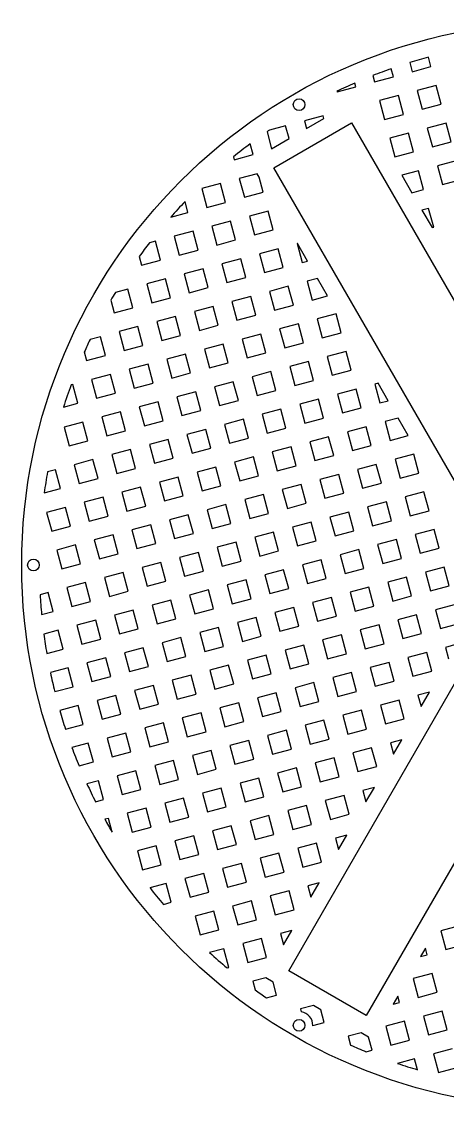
# Model space of a CAD drawing. Header units: millimetres. Extents: x 59 to 338, y 63 to 342.
# Drawn here: x 59.4 to 168.7, y 62.5 to 341.5 of the extents above; entities that cross this region are included whole.
import ezdxf

# ---------------------------------------------------------------- set-up
doc = ezdxf.new("R2010")
doc.units = ezdxf.units.MM
doc.header["$MEASUREMENT"] = 0

msp = doc.modelspace()

# ---------------------------------------------------------------- linework, layer by layer
for p, q in [((164.5, 329.97), (163.86, 332.39)), ((154.84, 327.38), (154.29, 329.44)), ((159.05, 331), (159.67, 328.68)), ((159.67, 328.68), (164.5, 329.97)), ((149.59, 327.69), (150.01, 326.09)), ((150.01, 326.09), (154.84, 327.38)), ((140.32, 323.65), (140.36, 323.5)), ((140.36, 323.5), (145.19, 324.79)), ((145.19, 324.79), (144.93, 325.76)), ((165.8, 325.14), (160.97, 323.85)), ((160.97, 323.85), (162.26, 319.02)), ((167.09, 320.31), (165.8, 325.14)), ((156.14, 322.55), (151.31, 321.26)), ((151.31, 321.26), (152.6, 316.43)), ((157.43, 317.72), (156.14, 322.55)), ((162.26, 319.02), (167.09, 320.31)), ((124.14, 304.02), (144.06, 315.52)), ((136.82, 317.38), (131.99, 316.08)), ((131.99, 316.08), (132.53, 314.06)), ((132.53, 314.06), (137.01, 316.65)), ((137.01, 316.65), (136.82, 317.38)), ((144.06, 315.52), (202.58, 214.15)), ((152.6, 316.43), (157.43, 317.72)), ((168.39, 315.48), (163.56, 314.19)), ((169.68, 310.65), (168.39, 315.48)), ((122.39, 313.26), (123.57, 308.89)), ((127.16, 314.79), (122.99, 313.67)), ((128.05, 311.48), (127.16, 314.79)), ((158.73, 312.89), (153.9, 311.6)), ((160.02, 308.06), (158.73, 312.89)), ((163.56, 314.19), (164.85, 309.36)), ((118.8, 307.37), (118.05, 310.15)), ((123.57, 308.89), (128.05, 311.48)), ((153.9, 311.6), (155.19, 306.77)), ((164.85, 309.36), (169.68, 310.65)), ((113.97, 306.08), (118.8, 307.37)), ((155.19, 306.77), (160.02, 308.06)), ((113.77, 306.81), (113.97, 306.08)), ((170.97, 305.82), (166.14, 304.53)), ((166.14, 304.53), (167.44, 299.7)), ((119.84, 302.47), (115.26, 301.25)), ((120.34, 301.59), (119.84, 302.47)), ((121.38, 297.71), (120.34, 301.59)), ((182.66, 202.65), (124.14, 304.02)), ((161.31, 303.23), (157.01, 302.08)), ((157.01, 302.08), (159.6, 297.6)), ((162.61, 298.4), (161.31, 303.23)), ((110.43, 299.95), (105.6, 298.66)), ((105.6, 298.66), (106.89, 293.83)), ((111.72, 295.12), (110.43, 299.95)), ((115.26, 301.25), (116.55, 296.42)), ((167.44, 299.7), (172.27, 300.99)), ((116.55, 296.42), (121.38, 297.71)), ((159.6, 297.6), (162.61, 298.4)), ((102.07, 292.53), (101.31, 295.33)), ((106.89, 293.83), (111.72, 295.12)), ((163.9, 293.57), (162.19, 293.11)), ((162.19, 293.11), (164.78, 288.63)), ((165.2, 288.74), (163.9, 293.57)), ((97.65, 291.35), (102.07, 292.53)), ((113.02, 290.29), (108.19, 289)), ((114.31, 285.46), (113.02, 290.29)), ((122.68, 292.88), (117.85, 291.59)), ((117.85, 291.59), (119.14, 286.76)), ((123.97, 288.05), (122.68, 292.88)), ((103.36, 287.7), (98.53, 286.41)), ((104.65, 282.87), (103.36, 287.7)), ((108.19, 289), (109.48, 284.17)), ((119.14, 286.76), (123.97, 288.05)), ((164.78, 288.63), (165.2, 288.74)), ((93.7, 285.12), (92.15, 284.7)), ((94.99, 280.29), (93.7, 285.12)), ((98.53, 286.41), (99.82, 281.58)), ((109.48, 284.17), (114.31, 285.46)), ((99.82, 281.58), (104.65, 282.87)), ((125.27, 283.22), (120.44, 281.93)), ((120.44, 281.93), (121.73, 277.1)), ((126.56, 278.39), (125.27, 283.22)), ((130.19, 284.54), (130.1, 284.52)), ((130.1, 284.52), (131.39, 279.69)), ((132.78, 280.06), (130.19, 284.54)), ((89.56, 281.25), (90.16, 278.99)), ((90.16, 278.99), (94.99, 280.29)), ((115.61, 280.63), (110.78, 279.34)), ((110.78, 279.34), (112.07, 274.51)), ((116.9, 275.8), (115.61, 280.63)), ((131.39, 279.69), (132.78, 280.06)), ((105.95, 278.05), (101.12, 276.75)), ((101.12, 276.75), (102.41, 271.92)), ((107.24, 273.22), (105.95, 278.05)), ((121.73, 277.1), (126.56, 278.39)), ((96.29, 275.46), (91.46, 274.16)), ((91.46, 274.16), (92.75, 269.33)), ((97.58, 270.63), (96.29, 275.46)), ((112.07, 274.51), (116.9, 275.8)), ((127.85, 273.56), (123.02, 272.27)), ((129.15, 268.73), (127.85, 273.56)), ((135.36, 275.57), (132.68, 274.86)), ((132.68, 274.86), (133.98, 270.03)), ((137.95, 271.09), (135.36, 275.57)), ((86.63, 272.87), (83.43, 272.01)), ((87.92, 268.04), (86.63, 272.87)), ((102.41, 271.92), (107.24, 273.22)), ((118.2, 270.97), (113.37, 269.68)), ((119.49, 266.14), (118.2, 270.97)), ((123.02, 272.27), (124.32, 267.44)), ((133.98, 270.03), (137.95, 271.09)), ((82.22, 269.99), (83.09, 266.74)), ((83.09, 266.74), (87.92, 268.04)), ((92.75, 269.33), (97.58, 270.63)), ((108.54, 268.39), (103.71, 267.09)), ((109.83, 263.56), (108.54, 268.39)), ((113.37, 269.68), (114.66, 264.85)), ((124.32, 267.44), (129.15, 268.73)), ((98.88, 265.8), (94.05, 264.5)), ((100.17, 260.97), (98.88, 265.8)), ((103.71, 267.09), (105, 262.26)), ((114.66, 264.85), (119.49, 266.14)), ((140.1, 266.49), (135.27, 265.2)), ((135.27, 265.2), (136.57, 260.37)), ((141.4, 261.66), (140.1, 266.49)), ((89.22, 263.21), (84.39, 261.92)), ((90.51, 258.38), (89.22, 263.21)), ((94.05, 264.5), (95.34, 259.67)), ((105, 262.26), (109.83, 263.56)), ((130.44, 263.9), (125.61, 262.61)), ((125.61, 262.61), (126.91, 257.78)), ((131.74, 259.07), (130.44, 263.9)), ((79.56, 260.62), (76.91, 259.91)), ((80.85, 255.79), (79.56, 260.62)), ((84.39, 261.92), (85.68, 257.09)), ((95.34, 259.67), (100.17, 260.97)), ((120.78, 261.31), (115.95, 260.02)), ((115.95, 260.02), (117.25, 255.19)), ((122.08, 256.49), (120.78, 261.31)), ((136.57, 260.37), (141.4, 261.66)), ((75.43, 256.7), (76.02, 254.5)), ((85.68, 257.09), (90.51, 258.38)), ((111.12, 258.73), (106.29, 257.43)), ((106.29, 257.43), (107.59, 252.6)), ((112.42, 253.9), (111.12, 258.73)), ((126.91, 257.78), (131.74, 259.07)), ((142.69, 256.83), (137.86, 255.54)), ((143.98, 252), (142.69, 256.83)), ((76.02, 254.5), (80.85, 255.79)), ((101.46, 256.14), (96.64, 254.84)), ((96.64, 254.84), (97.93, 250.01)), ((102.76, 251.31), (101.46, 256.14)), ((107.59, 252.6), (112.42, 253.9)), ((117.25, 255.19), (122.08, 256.49)), ((133.03, 254.24), (128.2, 252.95)), ((134.32, 249.41), (133.03, 254.24)), ((137.86, 255.54), (139.15, 250.71)), ((91.81, 253.55), (86.98, 252.26)), ((86.98, 252.26), (88.27, 247.43)), ((93.1, 248.72), (91.81, 253.55)), ((97.93, 250.01), (102.76, 251.31)), ((123.37, 251.66), (118.54, 250.36)), ((124.67, 246.83), (123.37, 251.66)), ((128.2, 252.95), (129.5, 248.12)), ((139.15, 250.71), (143.98, 252)), ((72.49, 248.37), (72.02, 248.25)), ((73.78, 243.54), (72.49, 248.37)), ((82.15, 250.96), (77.32, 249.67)), ((77.32, 249.67), (78.61, 244.84)), ((83.44, 246.13), (82.15, 250.96)), ((88.27, 247.43), (93.1, 248.72)), ((113.71, 249.07), (108.88, 247.77)), ((115.01, 244.24), (113.71, 249.07)), ((118.54, 250.36), (119.84, 245.53)), ((129.5, 248.12), (134.32, 249.41)), ((150.89, 248.68), (150.11, 248.47)), ((150.11, 248.47), (151.4, 243.64)), ((153.48, 244.19), (150.89, 248.68)), ((78.61, 244.84), (83.44, 246.13)), ((104.05, 246.48), (99.22, 245.19)), ((105.35, 241.65), (104.05, 246.48)), ((108.88, 247.77), (110.18, 242.94)), ((119.84, 245.53), (124.67, 246.83)), ((145.28, 247.17), (140.45, 245.88)), ((140.45, 245.88), (141.74, 241.05)), ((146.57, 242.34), (145.28, 247.17)), ((70.09, 242.56), (73.78, 243.54)), ((94.39, 243.89), (89.56, 242.6)), ((95.69, 239.06), (94.39, 243.89)), ((99.22, 245.19), (100.52, 240.36)), ((110.18, 242.94), (115.01, 244.24)), ((135.62, 244.58), (130.79, 243.29)), ((130.79, 243.29), (132.08, 238.46)), ((136.91, 239.75), (135.62, 244.58)), ((151.4, 243.64), (153.48, 244.19)), ((84.73, 241.3), (79.9, 240.01)), ((79.9, 240.01), (81.2, 235.18)), ((86.03, 236.47), (84.73, 241.3)), ((89.56, 242.6), (90.86, 237.77)), ((100.52, 240.36), (105.35, 241.65)), ((125.96, 242), (121.13, 240.7)), ((121.13, 240.7), (122.42, 235.87)), ((127.25, 237.17), (125.96, 242)), ((141.74, 241.05), (146.57, 242.34)), ((75.08, 238.71), (70.25, 237.42)), ((70.25, 237.42), (71.54, 232.59)), ((76.37, 233.88), (75.08, 238.71)), ((90.86, 237.77), (95.69, 239.06)), ((116.3, 239.41), (111.47, 238.11)), ((111.47, 238.11), (112.76, 233.28)), ((117.59, 234.58), (116.3, 239.41)), ((122.42, 235.87), (127.25, 237.17)), ((132.08, 238.46), (136.91, 239.75)), ((147.87, 237.51), (143.04, 236.22)), ((149.16, 232.68), (147.87, 237.51)), ((156.07, 239.71), (152.7, 238.81)), ((152.7, 238.81), (153.99, 233.98)), ((158.66, 235.23), (156.07, 239.71)), ((81.2, 235.18), (86.03, 236.47)), ((106.64, 236.82), (101.81, 235.53)), ((101.81, 235.53), (103.11, 230.7)), ((107.94, 231.99), (106.64, 236.82)), ((112.76, 233.28), (117.59, 234.58)), ((138.21, 234.93), (133.38, 233.63)), ((139.5, 230.1), (138.21, 234.93)), ((143.04, 236.22), (144.33, 231.39)), ((153.99, 233.98), (158.66, 235.23)), ((71.54, 232.59), (76.37, 233.88)), ((87.32, 231.64), (82.49, 230.35)), ((88.62, 226.81), (87.32, 231.64)), ((96.98, 234.23), (92.15, 232.94)), ((92.15, 232.94), (93.45, 228.11)), ((98.28, 229.4), (96.98, 234.23)), ((103.11, 230.7), (107.94, 231.99)), ((128.55, 232.34), (123.72, 231.04)), ((129.84, 227.51), (128.55, 232.34)), ((133.38, 233.63), (134.67, 228.8)), ((144.33, 231.39), (149.16, 232.68)), ((77.66, 229.06), (72.83, 227.76)), ((78.96, 224.23), (77.66, 229.06)), ((82.49, 230.35), (83.79, 225.52)), ((93.45, 228.11), (98.28, 229.4)), ((118.89, 229.75), (114.06, 228.45)), ((120.18, 224.92), (118.89, 229.75)), ((123.72, 231.04), (125.01, 226.21)), ((134.67, 228.8), (139.5, 230.1)), ((160.11, 230.44), (155.28, 229.15)), ((155.28, 229.15), (156.58, 224.32)), ((161.41, 225.61), (160.11, 230.44)), ((68, 226.47), (65.99, 225.93)), ((69.3, 221.64), (68, 226.47)), ((72.83, 227.76), (74.13, 222.93)), ((83.79, 225.52), (88.62, 226.81)), ((109.23, 227.16), (104.4, 225.87)), ((110.52, 222.33), (109.23, 227.16)), ((114.06, 228.45), (115.35, 223.63)), ((125.01, 226.21), (129.84, 227.51)), ((150.45, 227.85), (145.62, 226.56)), ((145.62, 226.56), (146.92, 221.73)), ((151.75, 223.02), (150.45, 227.85)), ((74.13, 222.93), (78.96, 224.23)), ((99.57, 224.57), (94.74, 223.28)), ((94.74, 223.28), (96.03, 218.45)), ((100.86, 219.74), (99.57, 224.57)), ((104.4, 225.87), (105.69, 221.04)), ((115.35, 223.63), (120.18, 224.92)), ((140.8, 225.27), (135.97, 223.97)), ((135.97, 223.97), (137.26, 219.14)), ((142.09, 220.44), (140.8, 225.27)), ((156.58, 224.32), (161.41, 225.61)), ((65.13, 220.52), (69.3, 221.64)), ((89.91, 221.98), (85.08, 220.69)), ((85.08, 220.69), (86.38, 215.86)), ((91.2, 217.15), (89.91, 221.98)), ((105.69, 221.04), (110.52, 222.33)), ((131.14, 222.68), (126.31, 221.38)), ((126.31, 221.38), (127.6, 216.55)), ((132.43, 217.85), (131.14, 222.68)), ((137.26, 219.14), (142.09, 220.44)), ((146.92, 221.73), (151.75, 223.02)), ((162.7, 220.78), (157.87, 219.49)), ((164, 215.95), (162.7, 220.78)), ((80.25, 219.4), (75.42, 218.1)), ((75.42, 218.1), (76.72, 213.27)), ((81.55, 214.57), (80.25, 219.4)), ((96.03, 218.45), (100.86, 219.74)), ((121.48, 220.09), (116.65, 218.8)), ((116.65, 218.8), (117.94, 213.97)), ((122.77, 215.26), (121.48, 220.09)), ((127.6, 216.55), (132.43, 217.85)), ((153.04, 218.19), (148.21, 216.9)), ((154.34, 213.37), (153.04, 218.19)), ((157.87, 219.49), (159.17, 214.66)), ((70.59, 216.81), (65.76, 215.51)), ((65.76, 215.51), (67.06, 210.68)), ((71.89, 211.98), (70.59, 216.81)), ((86.38, 215.86), (91.2, 217.15)), ((102.16, 214.91), (97.33, 213.62)), ((103.45, 210.08), (102.16, 214.91)), ((111.82, 217.5), (106.99, 216.21)), ((106.99, 216.21), (108.28, 211.38)), ((113.11, 212.67), (111.82, 217.5)), ((117.94, 213.97), (122.77, 215.26)), ((143.38, 215.61), (138.55, 214.31)), ((144.68, 210.78), (143.38, 215.61)), ((148.21, 216.9), (149.51, 212.07)), ((159.17, 214.66), (164, 215.95)), ((76.72, 213.27), (81.55, 214.57)), ((92.5, 212.32), (87.67, 211.03)), ((93.79, 207.5), (92.5, 212.32)), ((97.33, 213.62), (98.62, 208.79)), ((108.28, 211.38), (113.11, 212.67)), ((133.72, 213.02), (128.89, 211.72)), ((135.02, 208.19), (133.72, 213.02)), ((138.55, 214.31), (139.85, 209.48)), ((149.51, 212.07), (154.34, 213.37)), ((67.06, 210.68), (71.89, 211.98)), ((82.84, 209.74), (78.01, 208.44)), ((84.13, 204.91), (82.84, 209.74)), ((87.67, 211.03), (88.96, 206.2)), ((98.62, 208.79), (103.45, 210.08)), ((124.06, 210.43), (119.24, 209.14)), ((125.36, 205.6), (124.06, 210.43)), ((128.89, 211.72), (130.19, 206.89)), ((139.85, 209.48), (144.68, 210.78)), ((165.29, 211.12), (160.46, 209.83)), ((160.46, 209.83), (161.75, 205)), ((166.58, 206.29), (165.29, 211.12)), ((73.18, 207.15), (68.35, 205.85)), ((74.47, 202.32), (73.18, 207.15)), ((78.01, 208.44), (79.3, 203.61)), ((88.96, 206.2), (93.79, 207.5)), ((114.41, 207.84), (109.58, 206.55)), ((109.58, 206.55), (110.87, 201.72)), ((115.7, 203.01), (114.41, 207.84)), ((119.24, 209.14), (120.53, 204.31)), ((130.19, 206.89), (135.02, 208.19)), ((155.63, 208.54), (150.8, 207.24)), ((150.8, 207.24), (152.1, 202.41)), ((156.92, 203.71), (155.63, 208.54)), ((68.35, 205.85), (69.64, 201.02)), ((79.3, 203.61), (84.13, 204.91)), ((104.75, 205.25), (99.92, 203.96)), ((99.92, 203.96), (101.21, 199.13)), ((106.04, 200.42), (104.75, 205.25)), ((120.53, 204.31), (125.36, 205.6)), ((145.97, 205.95), (141.14, 204.65)), ((141.14, 204.65), (142.44, 199.82)), ((147.27, 201.12), (145.97, 205.95)), ((152.1, 202.41), (156.92, 203.71)), ((161.75, 205), (166.58, 206.29)), ((69.64, 201.02), (74.47, 202.32)), ((95.09, 202.67), (90.26, 201.37)), ((90.26, 201.37), (91.55, 196.54)), ((96.38, 197.84), (95.09, 202.67)), ((110.87, 201.72), (115.7, 203.01)), ((136.31, 203.36), (131.48, 202.07)), ((131.48, 202.07), (132.78, 197.24)), ((137.61, 198.53), (136.31, 203.36)), ((142.44, 199.82), (147.27, 201.12)), ((167.88, 201.46), (163.05, 200.17)), ((169.17, 196.63), (167.88, 201.46)), ((85.43, 200.08), (80.6, 198.78)), ((80.6, 198.78), (81.89, 193.95)), ((86.72, 195.25), (85.43, 200.08)), ((101.21, 199.13), (106.04, 200.42)), ((116.99, 198.18), (112.16, 196.89)), ((118.29, 193.35), (116.99, 198.18)), ((126.65, 200.77), (121.82, 199.48)), ((121.82, 199.48), (123.12, 194.65)), ((127.95, 195.94), (126.65, 200.77)), ((127.95, 97.79), (186.47, 199.15)), ((132.78, 197.24), (137.61, 198.53)), ((158.22, 198.88), (153.39, 197.58)), ((159.51, 194.05), (158.22, 198.88)), ((163.05, 200.17), (164.34, 195.34)), ((75.77, 197.49), (70.94, 196.2)), ((70.94, 196.2), (72.23, 191.37)), ((77.06, 192.66), (75.77, 197.49)), ((91.55, 196.54), (96.38, 197.84)), ((107.33, 195.59), (102.5, 194.3)), ((108.63, 190.77), (107.33, 195.59)), ((112.16, 196.89), (113.46, 192.06)), ((123.12, 194.65), (127.95, 195.94)), ((148.56, 196.29), (143.73, 194.99)), ((149.85, 191.46), (148.56, 196.29)), ((153.39, 197.58), (154.68, 192.75)), ((164.34, 195.34), (169.17, 196.63)), ((66.11, 194.9), (64.07, 194.36)), ((67.4, 190.07), (66.11, 194.9)), ((72.23, 191.37), (77.06, 192.66)), ((81.89, 193.95), (86.72, 195.25)), ((97.68, 193.01), (92.85, 191.71)), ((98.97, 188.18), (97.68, 193.01)), ((102.5, 194.3), (103.8, 189.47)), ((113.46, 192.06), (118.29, 193.35)), ((138.9, 193.7), (134.07, 192.41)), ((140.19, 188.87), (138.9, 193.7)), ((143.73, 194.99), (145.02, 190.16)), ((154.68, 192.75), (159.51, 194.05)), ((64.46, 189.28), (67.4, 190.07)), ((88.02, 190.42), (83.19, 189.12)), ((89.31, 185.59), (88.02, 190.42)), ((92.85, 191.71), (94.14, 186.88)), ((103.8, 189.47), (108.63, 190.77)), ((129.24, 191.11), (124.41, 189.82)), ((124.41, 189.82), (125.71, 184.99)), ((130.54, 186.28), (129.24, 191.11)), ((134.07, 192.41), (135.37, 187.58)), ((145.02, 190.16), (149.85, 191.46)), ((170.47, 191.81), (165.64, 190.51)), ((165.64, 190.51), (166.93, 185.68)), ((78.36, 187.83), (73.53, 186.54)), ((79.65, 183), (78.36, 187.83)), ((83.19, 189.12), (84.48, 184.29)), ((94.14, 186.88), (98.97, 188.18)), ((119.58, 188.52), (114.75, 187.23)), ((114.75, 187.23), (116.05, 182.4)), ((120.88, 183.69), (119.58, 188.52)), ((135.37, 187.58), (140.19, 188.87)), ((206.39, 187.65), (147.87, 86.29)), ((160.81, 189.22), (155.98, 187.92)), ((155.98, 187.92), (157.27, 183.09)), ((162.1, 184.39), (160.81, 189.22)), ((166.93, 185.68), (171.76, 186.98)), ((68.7, 185.24), (65.03, 184.26)), ((69.99, 180.41), (68.7, 185.24)), ((73.53, 186.54), (74.82, 181.71)), ((84.48, 184.29), (89.31, 185.59)), ((109.92, 185.94), (105.09, 184.64)), ((105.09, 184.64), (106.39, 179.81)), ((111.22, 181.11), (109.92, 185.94)), ((125.71, 184.99), (130.54, 186.28)), ((151.15, 186.63), (146.32, 185.33)), ((146.32, 185.33), (147.61, 180.51)), ((152.44, 181.8), (151.15, 186.63)), ((157.27, 183.09), (162.1, 184.39)), ((74.82, 181.71), (79.65, 183)), ((100.26, 183.35), (95.43, 182.05)), ((95.43, 182.05), (96.73, 177.22)), ((101.56, 178.52), (100.26, 183.35)), ((116.05, 182.4), (120.88, 183.69)), ((131.83, 181.45), (127, 180.16)), ((133.12, 176.62), (131.83, 181.45)), ((141.49, 184.04), (136.66, 182.75)), ((136.66, 182.75), (137.95, 177.92)), ((142.78, 179.21), (141.49, 184.04)), ((147.61, 180.51), (152.44, 181.8)), ((171.16, 181.64), (168.23, 180.85)), ((65.78, 179.28), (69.99, 180.41)), ((90.6, 180.76), (85.77, 179.46)), ((85.77, 179.46), (87.07, 174.64)), ((91.9, 175.93), (90.6, 180.76)), ((106.39, 179.81), (111.22, 181.11)), ((122.17, 178.86), (117.34, 177.57)), ((123.46, 174.03), (122.17, 178.86)), ((127, 180.16), (128.29, 175.33)), ((137.95, 177.92), (142.78, 179.21)), ((163.4, 179.56), (158.57, 178.26)), ((164.69, 174.73), (163.4, 179.56)), ((168.23, 180.85), (169.01, 177.91)), ((80.94, 178.17), (76.12, 176.88)), ((76.12, 176.88), (77.41, 172.05)), ((82.24, 173.34), (80.94, 178.17)), ((87.07, 174.64), (91.9, 175.93)), ((96.73, 177.22), (101.56, 178.52)), ((112.51, 176.28), (107.68, 174.98)), ((113.81, 171.45), (112.51, 176.28)), ((117.34, 177.57), (118.63, 172.74)), ((128.29, 175.33), (133.12, 176.62)), ((153.74, 176.97), (148.91, 175.68)), ((155.03, 172.14), (153.74, 176.97)), ((158.57, 178.26), (159.86, 173.43)), ((71.29, 175.58), (66.72, 174.36)), ((72.58, 170.75), (71.29, 175.58)), ((77.41, 172.05), (82.24, 173.34)), ((102.85, 173.69), (98.02, 172.39)), ((104.15, 168.86), (102.85, 173.69)), ((107.68, 174.98), (108.98, 170.15)), ((118.63, 172.74), (123.46, 174.03)), ((144.08, 174.38), (139.25, 173.09)), ((139.25, 173.09), (140.54, 168.26)), ((145.37, 169.55), (144.08, 174.38)), ((148.91, 175.68), (150.2, 170.85)), ((159.86, 173.43), (164.69, 174.73)), ((67.83, 169.48), (72.58, 170.75)), ((93.19, 171.1), (88.36, 169.81)), ((94.49, 166.27), (93.19, 171.1)), ((98.02, 172.39), (99.32, 167.56)), ((108.98, 170.15), (113.81, 171.45)), ((134.42, 171.79), (129.59, 170.5)), ((129.59, 170.5), (130.88, 165.67)), ((135.71, 166.96), (134.42, 171.79)), ((150.2, 170.85), (155.03, 172.14)), ((83.53, 168.51), (78.7, 167.22)), ((84.83, 163.68), (83.53, 168.51)), ((88.36, 169.81), (89.66, 164.98)), ((99.32, 167.56), (104.15, 168.86)), ((124.76, 169.21), (119.93, 167.91)), ((119.93, 167.91), (121.22, 163.08)), ((126.05, 164.38), (124.76, 169.21)), ((140.54, 168.26), (145.37, 169.55)), ((164.09, 169.39), (161.15, 168.6)), ((161.15, 168.6), (161.94, 165.67)), ((161.94, 165.67), (164.09, 169.39)), ((73.87, 165.92), (69.13, 164.65)), ((75.17, 161.09), (73.87, 165.92)), ((78.7, 167.22), (80, 162.39)), ((89.66, 164.98), (94.49, 166.27)), ((115.1, 166.62), (110.27, 165.32)), ((110.27, 165.32), (111.56, 160.49)), ((116.39, 161.79), (115.1, 166.62)), ((130.88, 165.67), (135.71, 166.96)), ((146.67, 164.72), (141.84, 163.43)), ((147.96, 159.89), (146.67, 164.72)), ((156.32, 167.31), (151.49, 166.02)), ((151.49, 166.02), (152.79, 161.19)), ((157.62, 162.48), (156.32, 167.31)), ((80, 162.39), (84.83, 163.68)), ((105.44, 164.03), (100.61, 162.73)), ((100.61, 162.73), (101.9, 157.9)), ((106.73, 159.2), (105.44, 164.03)), ((121.22, 163.08), (126.05, 164.38)), ((137.01, 162.13), (132.18, 160.84)), ((138.3, 157.3), (137.01, 162.13)), ((141.84, 163.43), (143.13, 158.6)), ((152.79, 161.19), (157.62, 162.48)), ((70.6, 159.87), (75.17, 161.09)), ((95.78, 161.44), (90.95, 160.15)), ((90.95, 160.15), (92.25, 155.32)), ((97.07, 156.61), (95.78, 161.44)), ((101.9, 157.9), (106.73, 159.2)), ((111.56, 160.49), (116.39, 161.79)), ((127.35, 159.55), (122.52, 158.25)), ((128.64, 154.72), (127.35, 159.55)), ((132.18, 160.84), (133.47, 156.01)), ((143.13, 158.6), (147.96, 159.89)), ((76.46, 156.26), (72.25, 155.14)), ((77.76, 151.43), (76.46, 156.26)), ((86.12, 158.85), (81.29, 157.56)), ((81.29, 157.56), (82.59, 152.73)), ((87.42, 154.02), (86.12, 158.85)), ((92.25, 155.32), (97.07, 156.61)), ((117.69, 156.96), (112.86, 155.66)), ((118.98, 152.13), (117.69, 156.96)), ((122.52, 158.25), (123.81, 153.42)), ((133.47, 156.01), (138.3, 157.3)), ((157.02, 157.14), (154.08, 156.36)), ((154.08, 156.36), (154.87, 153.42)), ((154.87, 153.42), (157.02, 157.14)), ((82.59, 152.73), (87.42, 154.02)), ((108.03, 154.37), (103.2, 153.08)), ((109.32, 149.54), (108.03, 154.37)), ((112.86, 155.66), (114.15, 150.83)), ((123.81, 153.42), (128.64, 154.72)), ((149.25, 155.06), (144.42, 153.77)), ((144.42, 153.77), (145.72, 148.94)), ((150.55, 150.23), (149.25, 155.06)), ((74.09, 150.45), (77.76, 151.43)), ((98.37, 151.78), (93.54, 150.49)), ((99.66, 146.95), (98.37, 151.78)), ((103.2, 153.08), (104.49, 148.25)), ((114.15, 150.83), (118.98, 152.13)), ((139.59, 152.47), (134.76, 151.18)), ((134.76, 151.18), (136.06, 146.35)), ((140.89, 147.65), (139.59, 152.47)), ((88.71, 149.19), (83.88, 147.9)), ((83.88, 147.9), (85.17, 143.07)), ((90, 144.36), (88.71, 149.19)), ((93.54, 150.49), (94.83, 145.66)), ((104.49, 148.25), (109.32, 149.54)), ((129.93, 149.89), (125.11, 148.59)), ((125.11, 148.59), (126.4, 143.76)), ((131.23, 145.06), (129.93, 149.89)), ((145.72, 148.94), (150.55, 150.23)), ((79.05, 146.6), (76.11, 145.82)), ((80.34, 141.78), (79.05, 146.6)), ((94.83, 145.66), (99.66, 146.95)), ((120.28, 147.3), (115.45, 146)), ((115.45, 146), (116.74, 141.17)), ((121.57, 142.47), (120.28, 147.3)), ((136.06, 146.35), (140.89, 147.65)), ((85.17, 143.07), (90, 144.36)), ((110.62, 144.71), (105.79, 143.42)), ((105.79, 143.42), (107.08, 138.59)), ((111.91, 139.88), (110.62, 144.71)), ((116.74, 141.17), (121.57, 142.47)), ((126.4, 143.76), (131.23, 145.06)), ((142.18, 142.82), (137.35, 141.52)), ((143.48, 137.99), (142.18, 142.82)), ((149.95, 144.9), (147.01, 144.11)), ((147.01, 144.11), (147.8, 141.17)), ((147.8, 141.17), (149.95, 144.9)), ((78.31, 141.23), (80.34, 141.78)), ((91.3, 139.53), (86.47, 138.24)), ((92.59, 134.7), (91.3, 139.53)), ((100.96, 142.12), (96.13, 140.83)), ((96.13, 140.83), (97.42, 136)), ((102.25, 137.29), (100.96, 142.12)), ((107.08, 138.59), (111.91, 139.88)), ((132.52, 140.23), (127.69, 138.93)), ((133.82, 135.4), (132.52, 140.23)), ((137.35, 141.52), (138.65, 136.69)), ((81.64, 136.95), (80.7, 136.7)), ((82.59, 133.4), (81.64, 136.95)), ((86.47, 138.24), (87.76, 133.41)), ((97.42, 136), (102.25, 137.29)), ((122.86, 137.64), (118.03, 136.35)), ((124.16, 132.81), (122.86, 137.64)), ((127.69, 138.93), (128.99, 134.1)), ((138.65, 136.69), (143.48, 137.99)), ((87.76, 133.41), (92.59, 134.7)), ((113.2, 135.05), (108.37, 133.76)), ((114.5, 130.22), (113.2, 135.05)), ((118.03, 136.35), (119.33, 131.52)), ((128.99, 134.1), (133.82, 135.4)), ((103.55, 132.46), (98.72, 131.17)), ((98.72, 131.17), (100.01, 126.34)), ((104.84, 127.63), (103.55, 132.46)), ((108.37, 133.76), (109.67, 128.93)), ((119.33, 131.52), (124.16, 132.81)), ((142.88, 132.65), (139.94, 131.86)), ((139.94, 131.86), (140.73, 128.92)), ((140.73, 128.92), (142.88, 132.65)), ((93.89, 129.87), (89.06, 128.58)), ((89.06, 128.58), (90.35, 123.75)), ((95.18, 125.04), (93.89, 129.87)), ((109.67, 128.93), (114.5, 130.22)), ((135.11, 130.57), (130.28, 129.27)), ((130.28, 129.27), (131.58, 124.44)), ((136.41, 125.74), (135.11, 130.57)), ((100.01, 126.34), (104.84, 127.63)), ((125.45, 127.98), (120.62, 126.69)), ((120.62, 126.69), (121.92, 121.86)), ((126.75, 123.15), (125.45, 127.98)), ((131.58, 124.44), (136.41, 125.74)), ((90.35, 123.75), (95.18, 125.04)), ((106.13, 122.8), (101.3, 121.51)), ((107.43, 117.97), (106.13, 122.8)), ((115.79, 125.39), (110.96, 124.1)), ((110.96, 124.1), (112.26, 119.27)), ((117.09, 120.56), (115.79, 125.39)), ((121.92, 121.86), (126.75, 123.15)), ((96.47, 120.22), (92.31, 119.1)), ((97.77, 115.39), (96.47, 120.22)), ((101.3, 121.51), (102.6, 116.68)), ((112.26, 119.27), (117.09, 120.56)), ((135.81, 120.4), (132.87, 119.61)), ((133.66, 116.68), (135.81, 120.4)), ((102.6, 116.68), (107.43, 117.97)), ((128.04, 118.32), (123.21, 117.03)), ((129.33, 113.49), (128.04, 118.32)), ((132.87, 119.61), (133.66, 116.68)), ((95.76, 114.85), (97.77, 115.39)), ((118.38, 115.73), (113.55, 114.44)), ((113.55, 114.44), (114.85, 109.61)), ((119.67, 110.9), (118.38, 115.73)), ((123.21, 117.03), (124.5, 112.2)), ((108.72, 113.14), (103.89, 111.85)), ((103.89, 111.85), (105.19, 107.02)), ((110.02, 108.31), (108.72, 113.14)), ((124.5, 112.2), (129.33, 113.49)), ((114.85, 109.61), (119.67, 110.9)), ((171.85, 109.35), (167.02, 108.06)), ((105.19, 107.02), (110.02, 108.31)), ((120.97, 106.07), (116.14, 104.78)), ((122.26, 101.24), (120.97, 106.07)), ((128.74, 108.15), (125.8, 107.37)), ((125.8, 107.37), (126.59, 104.43)), ((126.59, 104.43), (128.74, 108.15)), ((167.02, 108.06), (168.32, 103.23)), ((111.31, 103.48), (107.62, 102.5)), ((112.6, 98.66), (111.31, 103.48)), ((116.14, 104.78), (117.43, 99.95)), ((163.05, 103.58), (161.84, 101.5)), ((163.49, 101.94), (163.05, 103.58)), ((168.32, 103.23), (173.15, 104.53)), ((117.43, 99.95), (122.26, 101.24)), ((161.84, 101.5), (163.49, 101.94)), ((112.15, 98.53), (112.6, 98.66)), ((147.87, 86.29), (127.95, 97.79)), ((122.03, 96.01), (118.73, 95.12)), ((118.73, 95.12), (119.32, 92.92)), ((123.97, 94.89), (122.03, 96.01)), ((124.85, 91.58), (123.97, 94.89)), ((164.78, 97.11), (159.95, 95.81)), ((159.95, 95.81), (161.25, 90.98)), ((166.08, 92.28), (164.78, 97.11)), ((161.25, 90.98), (166.08, 92.28)), ((122.21, 90.88), (124.85, 91.58)), ((155.98, 91.33), (154.77, 89.25)), ((154.77, 89.25), (156.42, 89.69)), ((156.42, 89.69), (155.98, 91.33)), ((134.28, 88.93), (130.98, 88.05)), ((130.98, 88.05), (131.18, 87.28)), ((136.21, 87.82), (134.28, 88.93)), ((137.1, 84.51), (136.21, 87.82)), ((167.37, 87.45), (162.54, 86.15)), ((168.66, 82.62), (167.37, 87.45)), ((121.32, 85.46), (121.32, 85.43)), ((134.12, 83.72), (137.1, 84.51)), ((157.71, 84.86), (152.88, 83.57)), ((159.01, 80.03), (157.71, 84.86)), ((162.54, 86.15), (163.84, 81.32)), ((146.53, 81.86), (143.22, 80.98)), ((146.53, 81.86), (143.22, 80.98)), ((143.22, 80.98), (143.82, 78.73)), ((143.22, 80.98), (143.82, 78.73)), ((148.46, 80.75), (146.53, 81.86)), ((152.88, 83.57), (154.18, 78.74)), ((163.84, 81.32), (168.66, 82.62)), ((149.35, 77.44), (148.46, 80.75)), ((149.35, 77.44), (148.46, 80.75)), ((154.18, 78.74), (159.01, 80.03)), ((147.8, 77.03), (149.35, 77.44)), ((147.8, 77.03), (149.35, 77.44)), ((169.96, 77.79), (165.13, 76.49)), ((165.13, 76.49), (166.42, 71.67)), ((160.3, 75.2), (155.9, 74.02)), ((161.05, 72.41), (160.3, 75.2)), ((166.42, 71.67), (171.25, 72.96))]:
    msp.add_line(p, q)
for centre, radius in [((198.86, 202), 139.5), ((130.61, 320.22), 1.5), ((62.36, 202), 1.5), ((130.61, 83.79), 1.5)]:
    msp.add_circle(centre, radius)
for centre, radius, start, end in [((198.86, 202), 135, 105.0264, 107.149), ((198.86, 202), 135, 105.0264, 107.149), ((198.86, 202), 135, 109.2745, 111.4059), ((198.86, 202), 135, 109.2745, 111.4059), ((198.86, 202), 135, 113.5463, 115.6988), ((198.86, 202), 135, 113.5463, 115.6988), ((198.86, 202), 135, 124.1921, 124.4992), ((198.86, 202), 135, 124.1921, 124.4992), ((198.86, 202), 135, 126.7669, 129.071), ((198.86, 202), 135, 126.7669, 129.071), ((198.86, 202), 135, 136.2638, 138.5597), ((198.86, 202), 135, 142.2243, 144.0568), ((198.86, 202), 135, 148.7636, 149.7621), ((198.86, 202), 135, 154.5996, 156.0996), ((198.86, 202), 135, 154.5996, 156.0996), ((198.86, 202), 135, 159.9668, 162.5194), ((198.86, 202), 135, 159.9668, 162.5194), ((198.86, 202), 135, 169.7922, 172.116), ((198.86, 202), 135, 169.7922, 172.116), ((198.86, 202), 135, 183.2477, 185.4073), ((198.86, 202), 135, 183.2477, 185.4073), ((198.86, 202), 135, 187.5531, 189.6885), ((198.86, 202), 135, 187.5531, 189.6885), ((198.86, 202), 135, 191.8166, 193.9402), ((198.86, 202), 135, 196.0624, 198.1861), ((198.86, 202), 135, 200.3141, 202.4495), ((198.86, 202), 135, 200.3141, 202.4495), ((198.86, 202), 135, 204.5954, 206.755), ((198.86, 202), 135, 204.5954, 206.755), ((198.86, 202), 135, 208.9316, 210.5443), ((198.86, 202), 135, 208.9316, 210.5443), ((198.86, 202), 135, 217.8868, 220.2107), ((198.86, 202), 135, 217.8868, 220.2107), ((198.86, 202), 135, 227.4837, 230.0364), ((198.86, 202), 135, 227.4837, 230.0364), ((198.86, 202), 135, 233.9004, 235.4038), ((198.86, 202), 135, 233.9004, 235.4038), ((130.63, 83.82), 3.5, 358.226, 80.87), ((198.86, 202), 135, 245.9432, 247.78), ((198.86, 202), 135, 245.9432, 247.78), ((198.86, 202), 135, 251.4451, 253.7362)]:
    msp.add_arc(centre, radius, start, end)

doc.saveas('drawing.dxf')
